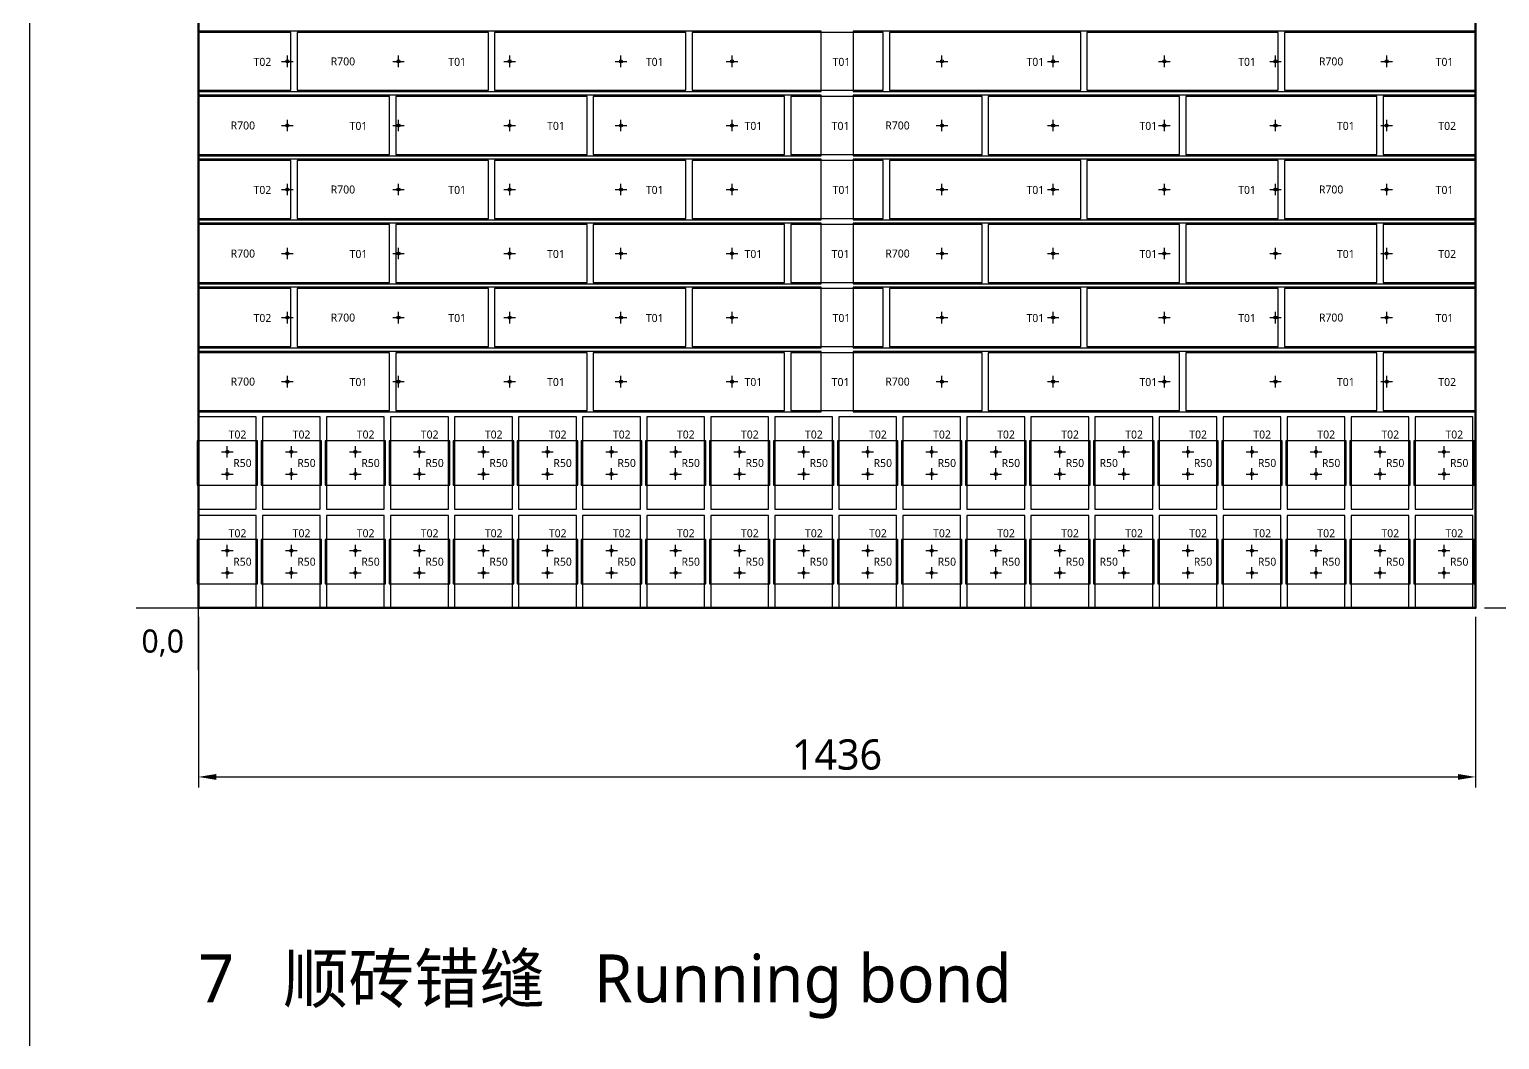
# Model space of a CAD drawing. Header units: millimetres. Extents: x -190 to 7814, y -8996 to 208.
# Drawn here: x -190 to 1463, y -6771 to -5635 of the extents above; entities that cross this region are included whole.
import ezdxf
from ezdxf.enums import TextEntityAlignment as Align

# ---------------------------------------------------------------- set-up
doc = ezdxf.new("R2010")
doc.units = ezdxf.units.MM
for name, color, linetype in [('BOARD', 7, 'Continuous'), ('BORDER', 7, 'Continuous'), ('DIM', 8, 'Continuous'), ('ORIGIN', 1, 'Continuous'), ('P4_CLIP_R50', 3, 'Continuous'), ('P4_CLIP_R700', 5, 'Continuous'), ('P4_HOLE', 1, 'Continuous'), ('P4_SLIP', 7, 'Continuous'), ('P4_TXT_B', 7, 'Continuous'), ('TITLE', 7, 'Continuous')]:
    doc.layers.add(name, color=color, linetype=linetype)
doc.styles.add('CN', font='msyh.ttc')
doc.dimstyles.new('MM', dxfattribs={"dimtxt": 34, "dimasz": 20, "dimexe": 12, "dimexo": 10, "dimgap": 8, "dimtad": 1, "dimdec": 1, "dimdsep": 46, "dimtxsty": 'CN', "dimcen": 2.5, "dimazin": 3, "dimtfac": 1, "dimtmove": 0, "dimatfit": 3})

msp = doc.modelspace()

# ---------------------------------------------------------------- linework, layer by layer
at = {"layer": 'BOARD', "lineweight": 50}
msp.add_lwpolyline([(0, -6285.5), (1436, -6285.5), (1436, -4768.5), (0, -4768.5)], close=True, dxfattribs=at)
at = {"layer": 'BORDER'}
msp.add_lwpolyline([(-190, -8995.5), (7813.67, -8995.5), (7813.67, 207.69), (-190, 207.69)], close=True, dxfattribs=at)
at = {"layer": 'ORIGIN'}
for p, q in [((0, -6355.5), (0, -6195.5)), ((-70, -6285.5), (90, -6285.5))]:
    msp.add_line(p, q, dxfattribs=at)
at = {"layer": 'P4_CLIP_R50'}
for points in [[(66.5, -6147.5), (66.5, -6097.5), (-1.5, -6097.5), (-1.5, -6147.5)], [(138.5, -6147.5), (138.5, -6097.5), (70.5, -6097.5), (70.5, -6147.5)], [(210.5, -6147.5), (210.5, -6097.5), (142.5, -6097.5), (142.5, -6147.5)], [(282.5, -6147.5), (282.5, -6097.5), (214.5, -6097.5), (214.5, -6147.5)], [(354.5, -6147.5), (354.5, -6097.5), (286.5, -6097.5), (286.5, -6147.5)], [(426.5, -6147.5), (426.5, -6097.5), (358.5, -6097.5), (358.5, -6147.5)], [(498.5, -6147.5), (498.5, -6097.5), (430.5, -6097.5), (430.5, -6147.5)], [(570.5, -6147.5), (570.5, -6097.5), (502.5, -6097.5), (502.5, -6147.5)], [(642.5, -6147.5), (642.5, -6097.5), (574.5, -6097.5), (574.5, -6147.5)], [(714.5, -6147.5), (714.5, -6097.5), (646.5, -6097.5), (646.5, -6147.5)], [(786.5, -6147.5), (786.5, -6097.5), (718.5, -6097.5), (718.5, -6147.5)], [(858.5, -6147.5), (858.5, -6097.5), (790.5, -6097.5), (790.5, -6147.5)], [(930.5, -6147.5), (930.5, -6097.5), (862.5, -6097.5), (862.5, -6147.5)], [(1002.5, -6147.5), (1002.5, -6097.5), (934.5, -6097.5), (934.5, -6147.5)], [(1074.5, -6147.5), (1074.5, -6097.5), (1006.5, -6097.5), (1006.5, -6147.5)], [(1146.5, -6147.5), (1146.5, -6097.5), (1078.5, -6097.5), (1078.5, -6147.5)], [(1218.5, -6147.5), (1218.5, -6097.5), (1150.5, -6097.5), (1150.5, -6147.5)], [(1290.5, -6147.5), (1290.5, -6097.5), (1222.5, -6097.5), (1222.5, -6147.5)], [(1362.5, -6147.5), (1362.5, -6097.5), (1294.5, -6097.5), (1294.5, -6147.5)], [(1434.5, -6147.5), (1434.5, -6097.5), (1366.5, -6097.5), (1366.5, -6147.5)], [(66.5, -6258.5), (66.5, -6208.5), (-1.5, -6208.5), (-1.5, -6258.5)], [(138.5, -6258.5), (138.5, -6208.5), (70.5, -6208.5), (70.5, -6258.5)], [(210.5, -6258.5), (210.5, -6208.5), (142.5, -6208.5), (142.5, -6258.5)], [(282.5, -6258.5), (282.5, -6208.5), (214.5, -6208.5), (214.5, -6258.5)], [(354.5, -6258.5), (354.5, -6208.5), (286.5, -6208.5), (286.5, -6258.5)], [(426.5, -6258.5), (426.5, -6208.5), (358.5, -6208.5), (358.5, -6258.5)], [(498.5, -6258.5), (498.5, -6208.5), (430.5, -6208.5), (430.5, -6258.5)], [(570.5, -6258.5), (570.5, -6208.5), (502.5, -6208.5), (502.5, -6258.5)], [(642.5, -6258.5), (642.5, -6208.5), (574.5, -6208.5), (574.5, -6258.5)], [(714.5, -6258.5), (714.5, -6208.5), (646.5, -6208.5), (646.5, -6258.5)], [(786.5, -6258.5), (786.5, -6208.5), (718.5, -6208.5), (718.5, -6258.5)], [(858.5, -6258.5), (858.5, -6208.5), (790.5, -6208.5), (790.5, -6258.5)], [(930.5, -6258.5), (930.5, -6208.5), (862.5, -6208.5), (862.5, -6258.5)], [(1002.5, -6258.5), (1002.5, -6208.5), (934.5, -6208.5), (934.5, -6258.5)], [(1074.5, -6258.5), (1074.5, -6208.5), (1006.5, -6208.5), (1006.5, -6258.5)], [(1146.5, -6258.5), (1146.5, -6208.5), (1078.5, -6208.5), (1078.5, -6258.5)], [(1218.5, -6258.5), (1218.5, -6208.5), (1150.5, -6208.5), (1150.5, -6258.5)], [(1290.5, -6258.5), (1290.5, -6208.5), (1222.5, -6208.5), (1222.5, -6258.5)], [(1362.5, -6258.5), (1362.5, -6208.5), (1294.5, -6208.5), (1294.5, -6258.5)], [(1434.5, -6258.5), (1434.5, -6208.5), (1366.5, -6208.5), (1366.5, -6258.5)]]:
    msp.add_lwpolyline(points, close=True, dxfattribs=at)
at = {"layer": 'P4_CLIP_R700'}
for points in [[(0, -5705), (700, -5705), (700, -5637), (0, -5637)], [(736, -5705), (1436, -5705), (1436, -5637), (736, -5637)], [(0, -5777), (700, -5777), (700, -5709), (0, -5709)], [(736, -5777), (1436, -5777), (1436, -5709), (736, -5709)], [(0, -5849), (700, -5849), (700, -5781), (0, -5781)], [(736, -5849), (1436, -5849), (1436, -5781), (736, -5781)], [(0, -5921), (700, -5921), (700, -5853), (0, -5853)], [(736, -5921), (1436, -5921), (1436, -5853), (736, -5853)], [(0, -5993), (700, -5993), (700, -5925), (0, -5925)], [(736, -5993), (1436, -5993), (1436, -5925), (736, -5925)], [(0, -6065), (700, -6065), (700, -5997), (0, -5997)], [(736, -6065), (1436, -6065), (1436, -5997), (736, -5997)]]:
    msp.add_lwpolyline(points, close=True, dxfattribs=at)
at = {"layer": 'P4_HOLE'}
for p, q in [((100, -5677.5), (100, -5664.5)), ((225, -5677.5), (225, -5664.5)), ((350, -5677.5), (350, -5664.5)), ((475, -5677.5), (475, -5664.5)), ((600, -5677.5), (600, -5664.5)), ((836, -5677.5), (836, -5664.5)), ((961, -5677.5), (961, -5664.5)), ((1086, -5677.5), (1086, -5664.5)), ((1211, -5677.5), (1211, -5664.5)), ((1336, -5677.5), (1336, -5664.5)), ((93.5, -5671), (106.5, -5671)), ((218.5, -5671), (231.5, -5671)), ((343.5, -5671), (356.5, -5671)), ((468.5, -5671), (481.5, -5671)), ((593.5, -5671), (606.5, -5671)), ((829.5, -5671), (842.5, -5671)), ((954.5, -5671), (967.5, -5671)), ((1079.5, -5671), (1092.5, -5671)), ((1204.5, -5671), (1217.5, -5671)), ((1329.5, -5671), (1342.5, -5671)), ((93.5, -5743), (106.5, -5743)), ((100, -5749.5), (100, -5736.5)), ((218.5, -5743), (231.5, -5743)), ((225, -5749.5), (225, -5736.5)), ((343.5, -5743), (356.5, -5743)), ((350, -5749.5), (350, -5736.5)), ((468.5, -5743), (481.5, -5743)), ((475, -5749.5), (475, -5736.5)), ((593.5, -5743), (606.5, -5743)), ((600, -5749.5), (600, -5736.5)), ((829.5, -5743), (842.5, -5743)), ((836, -5749.5), (836, -5736.5)), ((954.5, -5743), (967.5, -5743)), ((961, -5749.5), (961, -5736.5)), ((1079.5, -5743), (1092.5, -5743)), ((1086, -5749.5), (1086, -5736.5)), ((1204.5, -5743), (1217.5, -5743)), ((1211, -5749.5), (1211, -5736.5)), ((1329.5, -5743), (1342.5, -5743)), ((1336, -5749.5), (1336, -5736.5)), ((93.5, -5815), (106.5, -5815)), ((100, -5821.5), (100, -5808.5)), ((218.5, -5815), (231.5, -5815)), ((225, -5821.5), (225, -5808.5)), ((343.5, -5815), (356.5, -5815)), ((350, -5821.5), (350, -5808.5)), ((468.5, -5815), (481.5, -5815)), ((475, -5821.5), (475, -5808.5)), ((593.5, -5815), (606.5, -5815)), ((600, -5821.5), (600, -5808.5)), ((829.5, -5815), (842.5, -5815)), ((836, -5821.5), (836, -5808.5)), ((954.5, -5815), (967.5, -5815)), ((961, -5821.5), (961, -5808.5)), ((1079.5, -5815), (1092.5, -5815)), ((1086, -5821.5), (1086, -5808.5)), ((1204.5, -5815), (1217.5, -5815)), ((1211, -5821.5), (1211, -5808.5)), ((1329.5, -5815), (1342.5, -5815)), ((1336, -5821.5), (1336, -5808.5)), ((100, -5893.5), (100, -5880.5)), ((225, -5893.5), (225, -5880.5)), ((350, -5893.5), (350, -5880.5)), ((475, -5893.5), (475, -5880.5)), ((600, -5893.5), (600, -5880.5)), ((836, -5893.5), (836, -5880.5)), ((961, -5893.5), (961, -5880.5)), ((1086, -5893.5), (1086, -5880.5)), ((1211, -5893.5), (1211, -5880.5)), ((1336, -5893.5), (1336, -5880.5)), ((93.5, -5887), (106.5, -5887)), ((218.5, -5887), (231.5, -5887)), ((343.5, -5887), (356.5, -5887)), ((468.5, -5887), (481.5, -5887)), ((593.5, -5887), (606.5, -5887)), ((829.5, -5887), (842.5, -5887)), ((954.5, -5887), (967.5, -5887)), ((1079.5, -5887), (1092.5, -5887)), ((1204.5, -5887), (1217.5, -5887)), ((1329.5, -5887), (1342.5, -5887)), ((93.5, -5959), (106.5, -5959)), ((100, -5965.5), (100, -5952.5)), ((218.5, -5959), (231.5, -5959)), ((225, -5965.5), (225, -5952.5)), ((343.5, -5959), (356.5, -5959)), ((350, -5965.5), (350, -5952.5)), ((468.5, -5959), (481.5, -5959)), ((475, -5965.5), (475, -5952.5)), ((593.5, -5959), (606.5, -5959)), ((600, -5965.5), (600, -5952.5)), ((829.5, -5959), (842.5, -5959)), ((836, -5965.5), (836, -5952.5)), ((954.5, -5959), (967.5, -5959)), ((961, -5965.5), (961, -5952.5)), ((1079.5, -5959), (1092.5, -5959)), ((1086, -5965.5), (1086, -5952.5)), ((1204.5, -5959), (1217.5, -5959)), ((1211, -5965.5), (1211, -5952.5)), ((1329.5, -5959), (1342.5, -5959)), ((1336, -5965.5), (1336, -5952.5)), ((93.5, -6031), (106.5, -6031)), ((100, -6037.5), (100, -6024.5)), ((218.5, -6031), (231.5, -6031)), ((225, -6037.5), (225, -6024.5)), ((343.5, -6031), (356.5, -6031)), ((350, -6037.5), (350, -6024.5)), ((468.5, -6031), (481.5, -6031)), ((475, -6037.5), (475, -6024.5)), ((593.5, -6031), (606.5, -6031)), ((600, -6037.5), (600, -6024.5)), ((829.5, -6031), (842.5, -6031)), ((836, -6037.5), (836, -6024.5)), ((954.5, -6031), (967.5, -6031)), ((961, -6037.5), (961, -6024.5)), ((1079.5, -6031), (1092.5, -6031)), ((1086, -6037.5), (1086, -6024.5)), ((1204.5, -6031), (1217.5, -6031)), ((1211, -6037.5), (1211, -6024.5)), ((1329.5, -6031), (1342.5, -6031)), ((1336, -6037.5), (1336, -6024.5)), ((26, -6110), (39, -6110)), ((32.5, -6116.5), (32.5, -6103.5)), ((98, -6110), (111, -6110)), ((104.5, -6116.5), (104.5, -6103.5)), ((170, -6110), (183, -6110)), ((176.5, -6116.5), (176.5, -6103.5)), ((242, -6110), (255, -6110)), ((248.5, -6116.5), (248.5, -6103.5)), ((314, -6110), (327, -6110)), ((320.5, -6116.5), (320.5, -6103.5)), ((386, -6110), (399, -6110)), ((392.5, -6116.5), (392.5, -6103.5)), ((458, -6110), (471, -6110)), ((464.5, -6116.5), (464.5, -6103.5)), ((530, -6110), (543, -6110)), ((536.5, -6116.5), (536.5, -6103.5)), ((602, -6110), (615, -6110)), ((608.5, -6116.5), (608.5, -6103.5)), ((674, -6110), (687, -6110)), ((680.5, -6116.5), (680.5, -6103.5)), ((746, -6110), (759, -6110)), ((752.5, -6116.5), (752.5, -6103.5)), ((818, -6110), (831, -6110)), ((824.5, -6116.5), (824.5, -6103.5)), ((890, -6110), (903, -6110)), ((896.5, -6116.5), (896.5, -6103.5)), ((962, -6110), (975, -6110)), ((968.5, -6116.5), (968.5, -6103.5)), ((1034, -6110), (1047, -6110)), ((1040.5, -6116.5), (1040.5, -6103.5)), ((1106, -6110), (1119, -6110)), ((1112.5, -6116.5), (1112.5, -6103.5)), ((1178, -6110), (1191, -6110)), ((1184.5, -6116.5), (1184.5, -6103.5)), ((1250, -6110), (1263, -6110)), ((1256.5, -6116.5), (1256.5, -6103.5)), ((1322, -6110), (1335, -6110)), ((1328.5, -6116.5), (1328.5, -6103.5)), ((1394, -6110), (1407, -6110)), ((1400.5, -6116.5), (1400.5, -6103.5)), ((32.5, -6141.5), (32.5, -6128.5)), ((104.5, -6141.5), (104.5, -6128.5)), ((176.5, -6141.5), (176.5, -6128.5)), ((248.5, -6141.5), (248.5, -6128.5)), ((320.5, -6141.5), (320.5, -6128.5)), ((392.5, -6141.5), (392.5, -6128.5)), ((464.5, -6141.5), (464.5, -6128.5)), ((536.5, -6141.5), (536.5, -6128.5)), ((608.5, -6141.5), (608.5, -6128.5)), ((680.5, -6141.5), (680.5, -6128.5)), ((752.5, -6141.5), (752.5, -6128.5)), ((824.5, -6141.5), (824.5, -6128.5)), ((896.5, -6141.5), (896.5, -6128.5)), ((968.5, -6141.5), (968.5, -6128.5)), ((1040.5, -6141.5), (1040.5, -6128.5)), ((1112.5, -6141.5), (1112.5, -6128.5)), ((1184.5, -6141.5), (1184.5, -6128.5)), ((1256.5, -6141.5), (1256.5, -6128.5)), ((1328.5, -6141.5), (1328.5, -6128.5)), ((1400.5, -6141.5), (1400.5, -6128.5)), ((26, -6135), (39, -6135)), ((98, -6135), (111, -6135)), ((170, -6135), (183, -6135)), ((242, -6135), (255, -6135)), ((314, -6135), (327, -6135)), ((386, -6135), (399, -6135)), ((458, -6135), (471, -6135)), ((530, -6135), (543, -6135)), ((602, -6135), (615, -6135)), ((674, -6135), (687, -6135)), ((746, -6135), (759, -6135)), ((818, -6135), (831, -6135)), ((890, -6135), (903, -6135)), ((962, -6135), (975, -6135)), ((1034, -6135), (1047, -6135)), ((1106, -6135), (1119, -6135)), ((1178, -6135), (1191, -6135)), ((1250, -6135), (1263, -6135)), ((1322, -6135), (1335, -6135)), ((1394, -6135), (1407, -6135)), ((32.5, -6227.5), (32.5, -6214.5)), ((104.5, -6227.5), (104.5, -6214.5)), ((176.5, -6227.5), (176.5, -6214.5)), ((248.5, -6227.5), (248.5, -6214.5)), ((320.5, -6227.5), (320.5, -6214.5)), ((392.5, -6227.5), (392.5, -6214.5)), ((464.5, -6227.5), (464.5, -6214.5)), ((536.5, -6227.5), (536.5, -6214.5)), ((608.5, -6227.5), (608.5, -6214.5)), ((680.5, -6227.5), (680.5, -6214.5)), ((752.5, -6227.5), (752.5, -6214.5)), ((824.5, -6227.5), (824.5, -6214.5)), ((896.5, -6227.5), (896.5, -6214.5)), ((968.5, -6227.5), (968.5, -6214.5)), ((1040.5, -6227.5), (1040.5, -6214.5)), ((1112.5, -6227.5), (1112.5, -6214.5)), ((1184.5, -6227.5), (1184.5, -6214.5)), ((1256.5, -6227.5), (1256.5, -6214.5)), ((1328.5, -6227.5), (1328.5, -6214.5)), ((1400.5, -6227.5), (1400.5, -6214.5)), ((26, -6221), (39, -6221)), ((98, -6221), (111, -6221)), ((170, -6221), (183, -6221)), ((242, -6221), (255, -6221)), ((314, -6221), (327, -6221)), ((386, -6221), (399, -6221)), ((458, -6221), (471, -6221)), ((530, -6221), (543, -6221)), ((602, -6221), (615, -6221)), ((674, -6221), (687, -6221)), ((746, -6221), (759, -6221)), ((818, -6221), (831, -6221)), ((890, -6221), (903, -6221)), ((962, -6221), (975, -6221)), ((1034, -6221), (1047, -6221)), ((1106, -6221), (1119, -6221)), ((1178, -6221), (1191, -6221)), ((1250, -6221), (1263, -6221)), ((1322, -6221), (1335, -6221)), ((1394, -6221), (1407, -6221)), ((26, -6246), (39, -6246)), ((32.5, -6252.5), (32.5, -6239.5)), ((98, -6246), (111, -6246)), ((104.5, -6252.5), (104.5, -6239.5)), ((170, -6246), (183, -6246)), ((176.5, -6252.5), (176.5, -6239.5)), ((242, -6246), (255, -6246)), ((248.5, -6252.5), (248.5, -6239.5)), ((314, -6246), (327, -6246)), ((320.5, -6252.5), (320.5, -6239.5)), ((386, -6246), (399, -6246)), ((392.5, -6252.5), (392.5, -6239.5)), ((458, -6246), (471, -6246)), ((464.5, -6252.5), (464.5, -6239.5)), ((530, -6246), (543, -6246)), ((536.5, -6252.5), (536.5, -6239.5)), ((602, -6246), (615, -6246)), ((608.5, -6252.5), (608.5, -6239.5)), ((674, -6246), (687, -6246)), ((680.5, -6252.5), (680.5, -6239.5)), ((746, -6246), (759, -6246)), ((752.5, -6252.5), (752.5, -6239.5)), ((818, -6246), (831, -6246)), ((824.5, -6252.5), (824.5, -6239.5)), ((890, -6246), (903, -6246)), ((896.5, -6252.5), (896.5, -6239.5)), ((962, -6246), (975, -6246)), ((968.5, -6252.5), (968.5, -6239.5)), ((1034, -6246), (1047, -6246)), ((1040.5, -6252.5), (1040.5, -6239.5)), ((1106, -6246), (1119, -6246)), ((1112.5, -6252.5), (1112.5, -6239.5)), ((1178, -6246), (1191, -6246)), ((1184.5, -6252.5), (1184.5, -6239.5)), ((1250, -6246), (1263, -6246)), ((1256.5, -6252.5), (1256.5, -6239.5)), ((1322, -6246), (1335, -6246)), ((1328.5, -6252.5), (1328.5, -6239.5)), ((1394, -6246), (1407, -6246)), ((1400.5, -6252.5), (1400.5, -6239.5))]:
    msp.add_line(p, q, dxfattribs=at)
for centre in [(100, -5671), (225, -5671), (350, -5671), (475, -5671), (600, -5671), (836, -5671), (961, -5671), (1086, -5671), (1211, -5671), (1336, -5671), (100, -5743), (225, -5743), (350, -5743), (475, -5743), (600, -5743), (836, -5743), (961, -5743), (1086, -5743), (1211, -5743), (1336, -5743), (100, -5815), (225, -5815), (350, -5815), (475, -5815), (600, -5815), (836, -5815), (961, -5815), (1086, -5815), (1211, -5815), (1336, -5815), (100, -5887), (225, -5887), (350, -5887), (475, -5887), (600, -5887), (836, -5887), (961, -5887), (1086, -5887), (1211, -5887), (1336, -5887), (100, -5959), (225, -5959), (350, -5959), (475, -5959), (600, -5959), (836, -5959), (961, -5959), (1086, -5959), (1211, -5959), (1336, -5959), (100, -6031), (225, -6031), (350, -6031), (475, -6031), (600, -6031), (836, -6031), (961, -6031), (1086, -6031), (1211, -6031), (1336, -6031), (32.5, -6110), (104.5, -6110), (176.5, -6110), (248.5, -6110), (320.5, -6110), (392.5, -6110), (464.5, -6110), (536.5, -6110), (608.5, -6110), (680.5, -6110), (752.5, -6110), (824.5, -6110), (896.5, -6110), (968.5, -6110), (1040.5, -6110), (1112.5, -6110), (1184.5, -6110), (1256.5, -6110), (1328.5, -6110), (1400.5, -6110), (32.5, -6135), (104.5, -6135), (176.5, -6135), (248.5, -6135), (320.5, -6135), (392.5, -6135), (464.5, -6135), (536.5, -6135), (608.5, -6135), (680.5, -6135), (752.5, -6135), (824.5, -6135), (896.5, -6135), (968.5, -6135), (1040.5, -6135), (1112.5, -6135), (1184.5, -6135), (1256.5, -6135), (1328.5, -6135), (1400.5, -6135), (32.5, -6221), (104.5, -6221), (176.5, -6221), (248.5, -6221), (320.5, -6221), (392.5, -6221), (464.5, -6221), (536.5, -6221), (608.5, -6221), (680.5, -6221), (752.5, -6221), (824.5, -6221), (896.5, -6221), (968.5, -6221), (1040.5, -6221), (1112.5, -6221), (1184.5, -6221), (1256.5, -6221), (1328.5, -6221), (1400.5, -6221), (32.5, -6246), (104.5, -6246), (176.5, -6246), (248.5, -6246), (320.5, -6246), (392.5, -6246), (464.5, -6246), (536.5, -6246), (608.5, -6246), (680.5, -6246), (752.5, -6246), (824.5, -6246), (896.5, -6246), (968.5, -6246), (1040.5, -6246), (1112.5, -6246), (1184.5, -6246), (1256.5, -6246), (1328.5, -6246), (1400.5, -6246)]:
    msp.add_circle(centre, 1.75, dxfattribs=at)
at = {"layer": 'P4_SLIP'}
for points in [[(0, -5703.5), (104, -5703.5), (104, -5638.5), (0, -5638.5)], [(111, -5703.5), (326, -5703.5), (326, -5638.5), (111, -5638.5)], [(333, -5703.5), (548, -5703.5), (548, -5638.5), (333, -5638.5)], [(555, -5703.5), (770, -5703.5), (770, -5638.5), (555, -5638.5)], [(777, -5703.5), (992, -5703.5), (992, -5638.5), (777, -5638.5)], [(999, -5703.5), (1214, -5703.5), (1214, -5638.5), (999, -5638.5)], [(1221, -5703.5), (1436, -5703.5), (1436, -5638.5), (1221, -5638.5)], [(0, -5775.5), (215, -5775.5), (215, -5710.5), (0, -5710.5)], [(222, -5775.5), (437, -5775.5), (437, -5710.5), (222, -5710.5)], [(444, -5775.5), (659, -5775.5), (659, -5710.5), (444, -5710.5)], [(666, -5775.5), (881, -5775.5), (881, -5710.5), (666, -5710.5)], [(888, -5775.5), (1103, -5775.5), (1103, -5710.5), (888, -5710.5)], [(1110, -5775.5), (1325, -5775.5), (1325, -5710.5), (1110, -5710.5)], [(1332, -5775.5), (1436, -5775.5), (1436, -5710.5), (1332, -5710.5)], [(0, -5847.5), (104, -5847.5), (104, -5782.5), (0, -5782.5)], [(111, -5847.5), (326, -5847.5), (326, -5782.5), (111, -5782.5)], [(333, -5847.5), (548, -5847.5), (548, -5782.5), (333, -5782.5)], [(555, -5847.5), (770, -5847.5), (770, -5782.5), (555, -5782.5)], [(777, -5847.5), (992, -5847.5), (992, -5782.5), (777, -5782.5)], [(999, -5847.5), (1214, -5847.5), (1214, -5782.5), (999, -5782.5)], [(1221, -5847.5), (1436, -5847.5), (1436, -5782.5), (1221, -5782.5)], [(0, -5919.5), (215, -5919.5), (215, -5854.5), (0, -5854.5)], [(222, -5919.5), (437, -5919.5), (437, -5854.5), (222, -5854.5)], [(444, -5919.5), (659, -5919.5), (659, -5854.5), (444, -5854.5)], [(666, -5919.5), (881, -5919.5), (881, -5854.5), (666, -5854.5)], [(888, -5919.5), (1103, -5919.5), (1103, -5854.5), (888, -5854.5)], [(1110, -5919.5), (1325, -5919.5), (1325, -5854.5), (1110, -5854.5)], [(1332, -5919.5), (1436, -5919.5), (1436, -5854.5), (1332, -5854.5)], [(0, -5991.5), (104, -5991.5), (104, -5926.5), (0, -5926.5)], [(111, -5991.5), (326, -5991.5), (326, -5926.5), (111, -5926.5)], [(333, -5991.5), (548, -5991.5), (548, -5926.5), (333, -5926.5)], [(555, -5991.5), (770, -5991.5), (770, -5926.5), (555, -5926.5)], [(777, -5991.5), (992, -5991.5), (992, -5926.5), (777, -5926.5)], [(999, -5991.5), (1214, -5991.5), (1214, -5926.5), (999, -5926.5)], [(1221, -5991.5), (1436, -5991.5), (1436, -5926.5), (1221, -5926.5)], [(0, -6063.5), (215, -6063.5), (215, -5998.5), (0, -5998.5)], [(222, -6063.5), (437, -6063.5), (437, -5998.5), (222, -5998.5)], [(444, -6063.5), (659, -6063.5), (659, -5998.5), (444, -5998.5)], [(666, -6063.5), (881, -6063.5), (881, -5998.5), (666, -5998.5)], [(888, -6063.5), (1103, -6063.5), (1103, -5998.5), (888, -5998.5)], [(1110, -6063.5), (1325, -6063.5), (1325, -5998.5), (1110, -5998.5)], [(1332, -6063.5), (1436, -6063.5), (1436, -5998.5), (1332, -5998.5)], [(0, -6174.5), (65, -6174.5), (65, -6070.5), (0, -6070.5)], [(72, -6174.5), (137, -6174.5), (137, -6070.5), (72, -6070.5)], [(144, -6174.5), (209, -6174.5), (209, -6070.5), (144, -6070.5)], [(216, -6174.5), (281, -6174.5), (281, -6070.5), (216, -6070.5)], [(288, -6174.5), (353, -6174.5), (353, -6070.5), (288, -6070.5)], [(360, -6174.5), (425, -6174.5), (425, -6070.5), (360, -6070.5)], [(432, -6174.5), (497, -6174.5), (497, -6070.5), (432, -6070.5)], [(504, -6174.5), (569, -6174.5), (569, -6070.5), (504, -6070.5)], [(576, -6174.5), (641, -6174.5), (641, -6070.5), (576, -6070.5)], [(648, -6174.5), (713, -6174.5), (713, -6070.5), (648, -6070.5)], [(720, -6174.5), (785, -6174.5), (785, -6070.5), (720, -6070.5)], [(792, -6174.5), (857, -6174.5), (857, -6070.5), (792, -6070.5)], [(864, -6174.5), (929, -6174.5), (929, -6070.5), (864, -6070.5)], [(936, -6174.5), (1001, -6174.5), (1001, -6070.5), (936, -6070.5)], [(1008, -6174.5), (1073, -6174.5), (1073, -6070.5), (1008, -6070.5)], [(1080, -6174.5), (1145, -6174.5), (1145, -6070.5), (1080, -6070.5)], [(1152, -6174.5), (1217, -6174.5), (1217, -6070.5), (1152, -6070.5)], [(1224, -6174.5), (1289, -6174.5), (1289, -6070.5), (1224, -6070.5)], [(1296, -6174.5), (1361, -6174.5), (1361, -6070.5), (1296, -6070.5)], [(1368, -6174.5), (1433, -6174.5), (1433, -6070.5), (1368, -6070.5)], [(0, -6285.5), (65, -6285.5), (65, -6181.5), (0, -6181.5)], [(72, -6285.5), (137, -6285.5), (137, -6181.5), (72, -6181.5)], [(144, -6285.5), (209, -6285.5), (209, -6181.5), (144, -6181.5)], [(216, -6285.5), (281, -6285.5), (281, -6181.5), (216, -6181.5)], [(288, -6285.5), (353, -6285.5), (353, -6181.5), (288, -6181.5)], [(360, -6285.5), (425, -6285.5), (425, -6181.5), (360, -6181.5)], [(432, -6285.5), (497, -6285.5), (497, -6181.5), (432, -6181.5)], [(504, -6285.5), (569, -6285.5), (569, -6181.5), (504, -6181.5)], [(576, -6285.5), (641, -6285.5), (641, -6181.5), (576, -6181.5)], [(648, -6285.5), (713, -6285.5), (713, -6181.5), (648, -6181.5)], [(720, -6285.5), (785, -6285.5), (785, -6181.5), (720, -6181.5)], [(792, -6285.5), (857, -6285.5), (857, -6181.5), (792, -6181.5)], [(864, -6285.5), (929, -6285.5), (929, -6181.5), (864, -6181.5)], [(936, -6285.5), (1001, -6285.5), (1001, -6181.5), (936, -6181.5)], [(1008, -6285.5), (1073, -6285.5), (1073, -6181.5), (1008, -6181.5)], [(1080, -6285.5), (1145, -6285.5), (1145, -6181.5), (1080, -6181.5)], [(1152, -6285.5), (1217, -6285.5), (1217, -6181.5), (1152, -6181.5)], [(1224, -6285.5), (1289, -6285.5), (1289, -6181.5), (1224, -6181.5)], [(1296, -6285.5), (1361, -6285.5), (1361, -6181.5), (1296, -6181.5)], [(1368, -6285.5), (1433, -6285.5), (1433, -6181.5), (1368, -6181.5)]]:
    msp.add_lwpolyline(points, close=True, dxfattribs=at)

# ---------------------------------------------------------------- texts
at = {"layer": 'ORIGIN', "style": 'CN'}
msp.add_text('0,0', height=26, dxfattribs=at).set_placement((-64, -6343.5), align=Align.BOTTOM_LEFT)
at = {"layer": 'P4_CLIP_R50', "style": 'CN'}
for p in [(49.5, -6122.5), (121.5, -6122.5), (193.5, -6122.5), (265.5, -6122.5), (337.5, -6122.5), (409.5, -6122.5), (481.5, -6122.5), (553.5, -6122.5), (625.5, -6122.5), (697.5, -6122.5), (769.5, -6122.5), (841.5, -6122.5), (913.5, -6122.5), (985.5, -6122.5), (1023.5, -6122.5), (1129.5, -6122.5), (1201.5, -6122.5), (1273.5, -6122.5), (1345.5, -6122.5), (1417.5, -6122.5), (49.5, -6233.5), (121.5, -6233.5), (193.5, -6233.5), (265.5, -6233.5), (337.5, -6233.5), (409.5, -6233.5), (481.5, -6233.5), (553.5, -6233.5), (625.5, -6233.5), (697.5, -6233.5), (769.5, -6233.5), (841.5, -6233.5), (913.5, -6233.5), (985.5, -6233.5), (1023.5, -6233.5), (1129.5, -6233.5), (1201.5, -6233.5), (1273.5, -6233.5), (1345.5, -6233.5), (1417.5, -6233.5)]:
    msp.add_text('R50', height=9, dxfattribs=at).set_placement(p, align=Align.MIDDLE_CENTER)
at = {"layer": 'P4_CLIP_R700', "style": 'CN'}
for p in [(162.5, -5671), (1273.5, -5671), (50, -5743), (786, -5743), (162.5, -5815), (1273.5, -5815), (50, -5887), (786, -5887), (162.5, -5959), (1273.5, -5959), (50, -6031), (786, -6031)]:
    msp.add_text('R700', height=9, dxfattribs=at).set_placement(p, align=Align.MIDDLE_CENTER)
at = {"layer": 'P4_TXT_B', "style": 'CN'}
for s, p in [('T02', (72, -5671.5)), ('T01', (291, -5671.5)), ('T01', (513, -5671.5)), ('T01', (723, -5671.5)), ('T01', (941, -5671.5)), ('T01', (1179, -5671.5)), ('T01', (1401, -5671.5)), ('T01', (180, -5743.5)), ('T01', (402, -5743.5)), ('T01', (624, -5743.5)), ('T01', (722, -5743.5)), ('T01', (1068, -5743.5)), ('T01', (1290, -5743.5)), ('T02', (1404, -5743.5)), ('T02', (72, -5815.5)), ('T01', (291, -5815.5)), ('T01', (513, -5815.5)), ('T01', (723, -5815.5)), ('T01', (941, -5815.5)), ('T01', (1179, -5815.5)), ('T01', (1401, -5815.5)), ('T01', (180, -5887.5)), ('T01', (402, -5887.5)), ('T01', (624, -5887.5)), ('T01', (722, -5887.5)), ('T01', (1068, -5887.5)), ('T01', (1290, -5887.5)), ('T02', (1404, -5887.5)), ('T02', (72, -5959.5)), ('T01', (291, -5959.5)), ('T01', (513, -5959.5)), ('T01', (723, -5959.5)), ('T01', (941, -5959.5)), ('T01', (1179, -5959.5)), ('T01', (1401, -5959.5)), ('T01', (180, -6031.5)), ('T01', (402, -6031.5)), ('T01', (624, -6031.5)), ('T01', (722, -6031.5)), ('T01', (1068, -6031.5)), ('T01', (1290, -6031.5)), ('T02', (1404, -6031.5)), ('T02', (44, -6090.5)), ('T02', (116, -6090.5)), ('T02', (188, -6090.5)), ('T02', (260, -6090.5)), ('T02', (332, -6090.5)), ('T02', (404, -6090.5)), ('T02', (476, -6090.5)), ('T02', (548, -6090.5)), ('T02', (620, -6090.5)), ('T02', (692, -6090.5)), ('T02', (764, -6090.5)), ('T02', (836, -6090.5)), ('T02', (908, -6090.5)), ('T02', (980, -6090.5)), ('T02', (1052, -6090.5)), ('T02', (1124, -6090.5)), ('T02', (1196, -6090.5)), ('T02', (1268, -6090.5)), ('T02', (1340, -6090.5)), ('T02', (1412, -6090.5)), ('T02', (44, -6201.5)), ('T02', (116, -6201.5)), ('T02', (188, -6201.5)), ('T02', (260, -6201.5)), ('T02', (332, -6201.5)), ('T02', (404, -6201.5)), ('T02', (476, -6201.5)), ('T02', (548, -6201.5)), ('T02', (620, -6201.5)), ('T02', (692, -6201.5)), ('T02', (764, -6201.5)), ('T02', (836, -6201.5)), ('T02', (908, -6201.5)), ('T02', (980, -6201.5)), ('T02', (1052, -6201.5)), ('T02', (1124, -6201.5)), ('T02', (1196, -6201.5)), ('T02', (1268, -6201.5)), ('T02', (1340, -6201.5)), ('T02', (1412, -6201.5))]:
    msp.add_text(s, height=9, dxfattribs=at).set_placement(p, align=Align.MIDDLE_CENTER)
at = {"layer": 'TITLE', "style": 'CN'}
msp.add_text('7   顺砖错缝   Running bond', height=54, dxfattribs=at).set_placement((0, -6745.28), align=Align.BOTTOM_LEFT)

# ---------------------------------------------------------------- dimensions: what is measured, and where the dimension line sits
at = {"layer": 'DIM'}
msp.add_linear_dim(base=(1626, -6285.5), p1=(1436, -6285.5), p2=(1436, -4768.5), angle=90, dimstyle='MM', dxfattribs=at).render()
msp.add_linear_dim(base=(0, -6475.5), p1=(0, -6285.5), p2=(1436, -6285.5), dimstyle='MM', dxfattribs=at).render()

doc.saveas('drawing.dxf')
